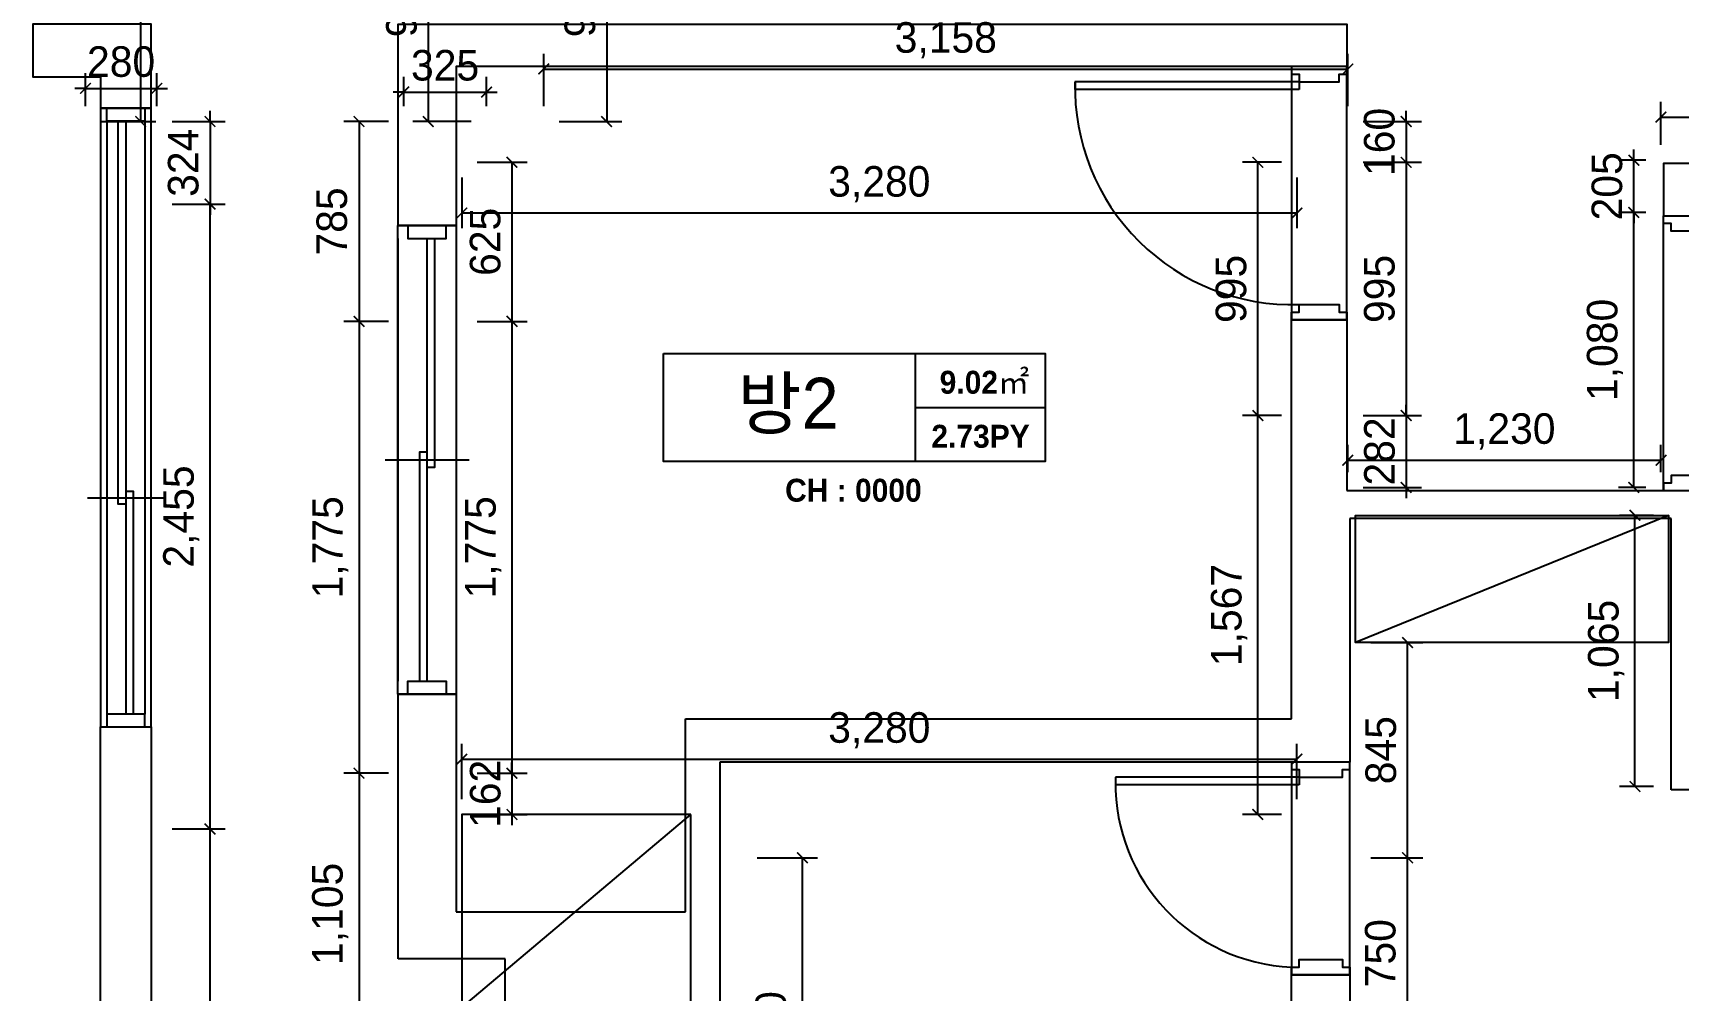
# Model space of a CAD drawing. Header units: millimetres. Extents: x 261942 to 379971, y 117646 to 213875.
# Drawn here: x 293806 to 300267, y 178002 to 181762 of the extents above; entities that cross this region are included whole.
import ezdxf
from ezdxf.enums import TextEntityAlignment as Align

# ---------------------------------------------------------------- set-up
doc = ezdxf.new("R2010")
doc.units = ezdxf.units.MM
doc.header["$LTSCALE"] = 100
doc.header["$PDMODE"] = 3
doc.layers.get('DEFPOINTS').update_dxf_attribs({"color": 248})
for name, color, linetype in [('02-WAL', 2, 'Continuous'), ('03-TEXT', 3, 'Continuous'), ('04-WIN', 4, 'Continuous'), ('06-FUR', 6, 'Continuous'), ('07-DIM WAL', 5, 'Continuous'), ('253', 253, 'Continuous'), ('도면층4', 4, 'Continuous'), ('도면층5', 5, 'Continuous')]:
    doc.layers.add(name, color=color, linetype=linetype)
doc.styles.add('넥슨고딕', font='NEXONLv1GothicBold.ttf')
doc.styles.add('마감재', font='stylu.ttf')
doc.styles.add('코레일둥고', font='Korail_Round_Gothic_Medium.ttf')
doc.dimstyles.new('사본 벽치수 Copy of DIM-60', dxfattribs={"dimscale": 60, "dimtxt": 2, "dimasz": 0.7, "dimexe": 1, "dimexo": 1, "dimgap": 0.7, "dimtad": 1, "dimdec": 0, "dimzin": 1, "dimdsep": 46, "dimlunit": 6, "dimtxsty": '마감재', "dimblk": 'ARCHTICK', "dimcen": -0.09, "dimclrd": 256, "dimclre": 256, "dimclrt": 3, "dimadec": 0, "dimazin": 0, "dimtfac": 1, "dimtdec": 0, "dimtix": 1, "dimtmove": 2, "dimatfit": 0, "dimldrblk": 'ARCHTICK', "dimfxl": 0, "dimtolj": 1, "dimtzin": 0, "dimarcsym": 0})

# ---------------------------------------------------------------- blocks, each defined once
blk = doc.blocks.new('FLOORPLAN')
at = {"layer": '02-WAL'}
for p, q in [((177358.9, 57096.5), (177358.9, 58663.5)), ((177358.9, 58663.5), (177576.9, 58663.5)), ((177576.9, 58663.5), (177576.9, 57992.5)), ((177576.9, 57992.5), (179019.9, 57992.5)), ((178849.9, 57882.5), (177588.9, 57882.5)), ((177588.9, 57882.5), (177588.9, 56926.5)), ((178849.9, 56817.5), (178849.9, 57882.5)), ((173850.9, 56153.5), (173850.9, 57193.5)), ((173850.9, 57193.5), (174078.9, 57193.5)), ((174078.9, 57193.5), (174078.9, 56338.5)), ((172680.9, 55082.5), (172680.9, 57064.5)), ((172680.9, 57064.5), (172880.9, 57064.5)), ((172880.9, 57064.5), (172880.9, 55278.5)), ((174978.9, 56338.5), (174978.9, 57096.5)), ((174978.9, 57096.5), (177358.9, 57096.5)), ((177358.9, 56926.5), (175113.9, 56926.5)), ((175113.9, 56926.5), (175113.9, 55430.5)), ((177588.9, 56926.5), (177358.9, 56926.5)), ((177358.9, 56926.5), (177358.9, 56926.5)), ((179019.9, 56817.5), (178849.9, 56817.5)), ((174078.9, 56338.5), (174978.9, 56338.5)), ((174270.9, 56153.5), (173850.9, 56153.5)), ((174270.9, 55278.5), (174270.9, 56153.5)), ((177358.9, 55430.5), (177358.9, 56090.5)), ((177358.9, 56090.5), (177588.9, 56090.5)), ((177588.9, 56090.5), (177588.9, 55282.5))]:
    blk.add_line(p, q, dxfattribs=at)
for points in [[(172680.9, 59494.5), (172880.9, 59494.5), (172880.9, 59825.5), (172415.9, 59825.5), (172415.9, 59618.5), (172680.9, 59618.5), (172680.9, 59494.5)], [(177576.9, 59658.5), (174078.9, 59658.5), (174078.9, 59033.5), (173850.9, 59033.5), (173850.9, 59825.5), (177576.9, 59825.5), (177576.9, 59658.5)]]:
    blk.add_lwpolyline(points, dxfattribs=at)
blk.add_lwpolyline([(182794.9, 59277.5), (178819.9, 59277.5), (178819.9, 59072.5), (182594.9, 59072.5), (182594.9, 58857.5), (182794.9, 58857.5)], close=True, dxfattribs=at)
at = {"layer": '04-WIN'}
for p, q in [((177388.9, 59598.5), (176508.4, 59598.5)), ((172705.9, 59444.5), (172705.9, 57114.5)), ((172855.9, 59444.5), (172855.9, 57114.5)), ((173848.9, 58983.5), (173848.9, 57243.5)), ((174078.9, 58993.5), (174078.9, 57233.5)), ((173798.9, 58113.5), (174128.9, 58113.5)), ((172630.9, 57964.5), (172935.9, 57964.5)), ((177388.9, 56866.5), (176667.4, 56866.5)), ((176667.4, 56866.5), (176667.4, 56836.5))]:
    blk.add_line(p, q, dxfattribs=at)
for points in [[(172880.9, 59494.5), (172680.9, 59494.5), (172680.9, 57064.5), (172880.9, 57064.5)], [(172855.9, 59494.5), (172855.9, 59444.5), (172705.9, 59444.5), (172705.9, 59494.5)], [(172780.9, 59444.5), (172780.9, 57939.5), (172750.9, 57939.5), (172750.9, 59444.5)], [(173848.9, 59033.5), (174078.9, 59033.5), (174078.9, 57193.5), (173848.9, 57193.5)], [(172855.9, 57064.5), (172855.9, 57114.5), (172705.9, 57114.5), (172705.9, 57064.5)]]:
    blk.add_lwpolyline(points, close=True, dxfattribs=at)
for points in [[(173938.9, 59033.5), (173888.9, 59033.5), (173888.9, 58983.5), (174038.9, 58983.5), (174038.9, 59033.5)], [(173993.9, 58983.5), (173993.9, 58083.5), (173963.9, 58083.5), (173963.9, 58983.5)], [(173963.9, 57243.5), (173963.9, 58143.5), (173933.9, 58143.5), (173933.9, 57243.5)], [(172810.9, 57114.5), (172810.9, 57989.5), (172780.9, 57989.5), (172780.9, 57114.5)], [(173913.9, 57193.5), (173888.9, 57193.5), (173888.9, 57243.5), (174038.9, 57243.5), (174038.9, 57193.5)]]:
    blk.add_lwpolyline(points, dxfattribs=at)
at = {"layer": '도면층4'}
for p, q in [((177358.9, 59658.5), (177358.9, 58663.5)), ((177576.9, 58663.5), (177576.9, 59658.5)), ((177388.9, 59598.5), (176508.4, 59598.5)), ((176508.4, 59598.5), (176508.4, 59568.5)), ((177388.9, 59598.5), (177388.9, 59568.5)), ((177388.9, 59568.5), (176508.9, 59568.5)), ((178819.9, 57992.5), (178819.9, 59072.5)), ((177388.9, 56866.5), (176667.4, 56866.5)), ((177358.9, 56926.5), (177358.9, 56090.5)), ((177388.9, 56866.5), (177388.9, 56836.5)), ((177588.9, 56090.5), (177588.9, 56926.5)), ((177388.9, 56836.5), (176667.4, 56836.5))]:
    blk.add_line(p, q, dxfattribs=at)
for points in [[(177358.9, 59658.5), (177358.9, 59628.5), (177388.9, 59628.5), (177388.9, 59598.5), (177546.9, 59598.5), (177546.9, 59628.5), (177576.9, 59628.5), (177576.9, 59658.5), (177358.9, 59658.5)], [(179019.9, 59072.5), (179019.9, 59042.5), (178989.9, 59042.5), (178989.9, 59012.5), (178849.9, 59012.5), (178849.9, 59042.5), (178819.9, 59042.5), (178819.9, 59072.5), (179019.9, 59072.5)], [(177358.9, 58663.5), (177358.9, 58693.5), (177388.9, 58693.5), (177388.9, 58723.5), (177546.9, 58723.5), (177546.9, 58693.5), (177576.9, 58693.5), (177576.9, 58663.5), (177358.9, 58663.5)], [(179019.9, 57992.5), (179019.9, 58022.5), (178989.9, 58022.5), (178989.9, 58052.5), (178849.9, 58052.5), (178849.9, 58022.5), (178819.9, 58022.5), (178819.9, 57992.5), (179019.9, 57992.5)], [(177358.9, 56926.5), (177358.9, 56896.5), (177388.9, 56896.5), (177388.9, 56866.5), (177558.9, 56866.5), (177558.9, 56896.5), (177588.9, 56896.5), (177588.9, 56926.5), (177358.9, 56926.5)], [(177358.9, 56090.5), (177358.9, 56120.5), (177388.9, 56120.5), (177388.9, 56150.5), (177558.9, 56150.5), (177558.9, 56120.5), (177588.9, 56120.5), (177588.9, 56090.5), (177358.9, 56090.5)]]:
    blk.add_lwpolyline(points, dxfattribs=at)
at = {"layer": '도면층5'}
for centre, radius, start, end in [((177363, 59577.4), 854.3, 178.58748, 271.73899), ((177391.6, 56844), 724.2, 179.40665, 267.4168)]:
    blk.add_arc(centre, radius, start, end, dxfattribs=at)
blk = doc.blocks.new('_ArchTick')
at = {"color": 0, "linetype": 'ByBlock', "const_width": 0.15}
blk.add_lwpolyline([(-0.5, -0.5), (0.5, 0.5)], dxfattribs=at)
blk = doc.blocks.new('*D25')
at = {"layer": '07-DIM WAL', "lineweight": -2}
for p, q in [((295872.1, 182343.9), (296119.2, 182343.9)), ((296059.2, 182343.9), (296059.2, 181413.9)), ((295872.1, 181413.9), (296119.2, 181413.9))]:
    blk.add_line(p, q, dxfattribs=at)
at = {"layer": 'DEFPOINTS', "color": 0}
for p in [(295812.1, 182343.9), (295812.1, 181413.9), (296059.2, 181413.9)]:
    blk.add_point(p, dxfattribs=at)
at = {"layer": '07-DIM WAL', "lineweight": -2, "xscale": 42, "yscale": 42, "zscale": 42}
for p, rotation in [((296059.2, 182343.9), 90), ((296059.2, 181413.9), 270)]:
    blk.add_blockref('_ArchTick', p, dxfattribs=dict(at, rotation=rotation))
at = {"layer": '07-DIM WAL', "color": 3, "insert": (295954.6, 181878.9), "char_height": 120, "attachment_point": 5, "rotation": 90, "style": '마감재'}
blk.add_mtext('\\A1;930', dxfattribs=at)
blk = doc.blocks.new('*D26')
at = {"layer": '07-DIM WAL', "lineweight": -2}
for p, q in [((295812.1, 181473.9), (295812.1, 181680.3)), ((298970.1, 181473.9), (298970.1, 181680.3)), ((295812.1, 181620.3), (298970.1, 181620.3))]:
    blk.add_line(p, q, dxfattribs=at)
at = {"layer": 'DEFPOINTS', "color": 0}
for p in [(298970.1, 181620.3), (295812.1, 181413.9), (298970.1, 181413.9)]:
    blk.add_point(p, dxfattribs=at)
at = {"layer": '07-DIM WAL', "lineweight": -2, "xscale": 42, "yscale": 42, "zscale": 42, "rotation": 180}
blk.add_blockref('_ArchTick', (295812.1, 181620.3), dxfattribs=at)
at = {"layer": '07-DIM WAL', "lineweight": -2, "xscale": 42, "yscale": 42, "zscale": 42}
blk.add_blockref('_ArchTick', (298970.1, 181620.3), dxfattribs=at)
at = {"layer": '07-DIM WAL', "color": 3, "insert": (297391.1, 181733.1), "char_height": 120, "attachment_point": 5, "style": '마감재'}
blk.add_mtext('\\A1;3,158', dxfattribs=at)
blk = doc.blocks.new('*D27')
at = {"layer": '07-DIM WAL', "lineweight": -2}
for p, q in [((299199.1, 181413.9), (299199.1, 181455.9)), ((299030.1, 181413.9), (299259.1, 181413.9)), ((299199.1, 181413.9), (299199.1, 181253.9)), ((299030.1, 181253.9), (299259.1, 181253.9)), ((299199.1, 181253.9), (299199.1, 181211.9))]:
    blk.add_line(p, q, dxfattribs=at)
at = {"layer": 'DEFPOINTS', "color": 0}
for p in [(298970.1, 181413.9), (298970.1, 181253.9), (299199.1, 181253.9)]:
    blk.add_point(p, dxfattribs=at)
at = {"layer": '07-DIM WAL', "lineweight": -2, "xscale": 42, "yscale": 42, "zscale": 42}
for p, rotation in [((299199.1, 181413.9), 270), ((299199.1, 181253.9), 90)]:
    blk.add_blockref('_ArchTick', p, dxfattribs=dict(at, rotation=rotation))
at = {"layer": '07-DIM WAL', "color": 3, "insert": (299094.4, 181333.9), "char_height": 120, "attachment_point": 5, "rotation": 90, "style": '마감재'}
blk.add_mtext('\\A1;160', dxfattribs=at)
blk = doc.blocks.new('*D28')
at = {"layer": '07-DIM WAL', "lineweight": -2}
for p, q in [((299030.1, 181253.9), (299259.1, 181253.9)), ((299199.1, 181253.9), (299199.1, 180258.9)), ((299030.1, 180258.9), (299259.1, 180258.9))]:
    blk.add_line(p, q, dxfattribs=at)
at = {"layer": 'DEFPOINTS', "color": 0}
for p in [(298970.1, 181253.9), (298970.1, 180258.9), (299199.1, 180258.9)]:
    blk.add_point(p, dxfattribs=at)
at = {"layer": '07-DIM WAL', "lineweight": -2, "xscale": 42, "yscale": 42, "zscale": 42}
for p, rotation in [((299199.1, 181253.9), 90), ((299199.1, 180258.9), 270)]:
    blk.add_blockref('_ArchTick', p, dxfattribs=dict(at, rotation=rotation))
at = {"layer": '07-DIM WAL', "color": 3, "insert": (299094.5, 180756.4), "char_height": 120, "attachment_point": 5, "rotation": 90, "style": '마감재'}
blk.add_mtext('\\A1;995', dxfattribs=at)
blk = doc.blocks.new('*D29')
at = {"layer": '07-DIM WAL', "lineweight": -2}
for p, q in [((299199.1, 180258.9), (299199.1, 180300.9)), ((299030.1, 180258.9), (299259.1, 180258.9)), ((299199.1, 180258.9), (299199.1, 179976.9)), ((299030.1, 179976.9), (299259.1, 179976.9)), ((299199.1, 179976.9), (299199.1, 179934.9))]:
    blk.add_line(p, q, dxfattribs=at)
at = {"layer": 'DEFPOINTS', "color": 0}
for p in [(298970.1, 180258.9), (298970.1, 179976.9), (299199.1, 179976.9)]:
    blk.add_point(p, dxfattribs=at)
at = {"layer": '07-DIM WAL', "lineweight": -2, "xscale": 42, "yscale": 42, "zscale": 42}
for p, rotation in [((299199.1, 180258.9), 270), ((299199.1, 179976.9), 90)]:
    blk.add_blockref('_ArchTick', p, dxfattribs=dict(at, rotation=rotation))
at = {"layer": '07-DIM WAL', "color": 3, "insert": (299095, 180117.9), "char_height": 120, "attachment_point": 5, "rotation": 90, "style": '마감재'}
blk.add_mtext('\\A1;282', dxfattribs=at)
blk = doc.blocks.new('*D30')
at = {"layer": '07-DIM WAL', "lineweight": -2}
for p, q in [((298970.1, 180036.9), (298970.1, 180143.4)), ((300200.1, 180036.9), (300200.1, 180143.4)), ((298970.1, 180083.4), (300200.1, 180083.4))]:
    blk.add_line(p, q, dxfattribs=at)
at = {"layer": 'DEFPOINTS', "color": 0}
for p in [(300200.1, 180083.4), (298970.1, 179976.9), (300200.1, 179976.9)]:
    blk.add_point(p, dxfattribs=at)
at = {"layer": '07-DIM WAL', "lineweight": -2, "xscale": 42, "yscale": 42, "zscale": 42, "rotation": 180}
blk.add_blockref('_ArchTick', (298970.1, 180083.4), dxfattribs=at)
at = {"layer": '07-DIM WAL', "lineweight": -2, "xscale": 42, "yscale": 42, "zscale": 42}
blk.add_blockref('_ArchTick', (300200.1, 180083.4), dxfattribs=at)
at = {"layer": '07-DIM WAL', "color": 3, "insert": (299585.1, 180196.7), "char_height": 120, "attachment_point": 5, "style": '마감재'}
blk.add_mtext('\\A1;1,230', dxfattribs=at)
blk = doc.blocks.new('*D31')
at = {"layer": '07-DIM WAL', "lineweight": -2}
for p, q in [((300140.1, 181056.9), (300033.4, 181056.9)), ((300093.4, 179976.9), (300093.4, 181056.9)), ((300140.1, 179976.9), (300033.4, 179976.9))]:
    blk.add_line(p, q, dxfattribs=at)
at = {"layer": 'DEFPOINTS', "color": 0}
for p in [(300093.4, 181056.9), (300200.1, 181056.9), (300200.1, 179976.9)]:
    blk.add_point(p, dxfattribs=at)
at = {"layer": '07-DIM WAL', "lineweight": -2, "xscale": 42, "yscale": 42, "zscale": 42}
for p, rotation in [((300093.4, 181056.9), 90), ((300093.4, 179976.9), 270)]:
    blk.add_blockref('_ArchTick', p, dxfattribs=dict(at, rotation=rotation))
at = {"layer": '07-DIM WAL', "color": 3, "insert": (299980.2, 180516.9), "char_height": 120, "attachment_point": 5, "rotation": 90, "style": '마감재'}
blk.add_mtext('\\A1;1,080', dxfattribs=at)
blk = doc.blocks.new('*D32')
at = {"layer": '07-DIM WAL', "lineweight": -2}
for p, q in [((300140.1, 181261.9), (300033.4, 181261.9)), ((300093.4, 181261.9), (300093.4, 181303.9)), ((300093.4, 181056.9), (300093.4, 181261.9)), ((300140.1, 181056.9), (300033.4, 181056.9)), ((300093.4, 181056.9), (300093.4, 181014.9))]:
    blk.add_line(p, q, dxfattribs=at)
at = {"layer": 'DEFPOINTS', "color": 0}
for p in [(300093.4, 181261.9), (300200.1, 181261.9), (300200.1, 181056.9)]:
    blk.add_point(p, dxfattribs=at)
at = {"layer": '07-DIM WAL', "lineweight": -2, "xscale": 42, "yscale": 42, "zscale": 42}
for p, rotation in [((300093.4, 181261.9), 270), ((300093.4, 181056.9), 90)]:
    blk.add_blockref('_ArchTick', p, dxfattribs=dict(at, rotation=rotation))
at = {"layer": '07-DIM WAL', "color": 3, "insert": (299988.4, 181159.4), "char_height": 120, "attachment_point": 5, "rotation": 90, "style": '마감재'}
blk.add_mtext('\\A1;205', dxfattribs=at)
blk = doc.blocks.new('*D33')
at = {"layer": '07-DIM WAL', "lineweight": -2}
for p, q in [((300200.1, 181321.9), (300200.1, 181491.2)), ((304175.1, 181321.9), (304175.1, 181491.2)), ((300200.1, 181431.2), (304175.1, 181431.2))]:
    blk.add_line(p, q, dxfattribs=at)
at = {"layer": 'DEFPOINTS', "color": 0}
for p in [(304175.1, 181431.2), (300200.1, 181261.9), (304175.1, 181261.9)]:
    blk.add_point(p, dxfattribs=at)
at = {"layer": '07-DIM WAL', "lineweight": -2, "xscale": 42, "yscale": 42, "zscale": 42, "rotation": 180}
blk.add_blockref('_ArchTick', (300200.1, 181431.2), dxfattribs=at)
at = {"layer": '07-DIM WAL', "lineweight": -2, "xscale": 42, "yscale": 42, "zscale": 42}
blk.add_blockref('_ArchTick', (304175.1, 181431.2), dxfattribs=at)
at = {"layer": '07-DIM WAL', "color": 3, "insert": (302187.6, 181544), "char_height": 120, "attachment_point": 5, "style": '마감재'}
blk.add_mtext('\\A1;3,975', dxfattribs=at)
blk = doc.blocks.new('*D68')
at = {"layer": '07-DIM WAL', "lineweight": -2}
for p, q in [((295527.1, 182343.9), (295298.3, 182343.9)), ((295358.3, 182343.9), (295358.3, 181413.9)), ((295527.1, 181413.9), (295298.3, 181413.9))]:
    blk.add_line(p, q, dxfattribs=at)
at = {"layer": 'DEFPOINTS', "color": 0}
for p in [(295587.1, 182343.9), (295358.3, 181413.9), (295587.1, 181413.9)]:
    blk.add_point(p, dxfattribs=at)
at = {"layer": '07-DIM WAL', "lineweight": -2, "xscale": 42, "yscale": 42, "zscale": 42}
for p, rotation in [((295358.3, 182343.9), 90), ((295358.3, 181413.9), 270)]:
    blk.add_blockref('_ArchTick', p, dxfattribs=dict(at, rotation=rotation))
at = {"layer": '07-DIM WAL', "color": 3, "insert": (295253.7, 181878.9), "char_height": 120, "attachment_point": 5, "rotation": 90, "style": '마감재'}
blk.add_mtext('\\A1;930', dxfattribs=at)
blk = doc.blocks.new('*D69')
at = {"layer": '07-DIM WAL', "lineweight": -2}
for p, q in [((295262.1, 181473.9), (295262.1, 181589.7)), ((295587.1, 181473.9), (295587.1, 181589.7)), ((295262.1, 181529.7), (295220.1, 181529.7)), ((295262.1, 181529.7), (295587.1, 181529.7)), ((295587.1, 181529.7), (295629.1, 181529.7))]:
    blk.add_line(p, q, dxfattribs=at)
at = {"layer": 'DEFPOINTS', "color": 0}
for p in [(295587.1, 181529.7), (295262.1, 181413.9), (295587.1, 181413.9)]:
    blk.add_point(p, dxfattribs=at)
at = {"layer": '07-DIM WAL', "lineweight": -2, "xscale": 42, "yscale": 42, "zscale": 42}
blk.add_blockref('_ArchTick', (295262.1, 181529.7), dxfattribs=at)
at = {"layer": '07-DIM WAL', "lineweight": -2, "xscale": 42, "yscale": 42, "zscale": 42, "rotation": 180}
blk.add_blockref('_ArchTick', (295587.1, 181529.7), dxfattribs=at)
at = {"layer": '07-DIM WAL', "color": 3, "insert": (295424.6, 181634.3), "char_height": 120, "attachment_point": 5, "style": '마감재'}
blk.add_mtext('\\A1;325', dxfattribs=at)
blk = doc.blocks.new('*D70')
at = {"layer": '07-DIM WAL', "lineweight": -2}
for p, q in [((295202.1, 181413.9), (295026.6, 181413.9)), ((295086.6, 181413.9), (295086.6, 180628.9)), ((295202.1, 180628.9), (295026.6, 180628.9))]:
    blk.add_line(p, q, dxfattribs=at)
at = {"layer": 'DEFPOINTS', "color": 0}
for p in [(295262.1, 181413.9), (295086.6, 180628.9), (295262.1, 180628.9)]:
    blk.add_point(p, dxfattribs=at)
at = {"layer": '07-DIM WAL', "lineweight": -2, "xscale": 42, "yscale": 42, "zscale": 42}
for p, rotation in [((295086.6, 181413.9), 90), ((295086.6, 180628.9), 270)]:
    blk.add_blockref('_ArchTick', p, dxfattribs=dict(at, rotation=rotation))
at = {"layer": '07-DIM WAL', "color": 3, "insert": (294980.3, 181021.4), "char_height": 120, "attachment_point": 5, "rotation": 90, "style": '마감재'}
blk.add_mtext('\\A1;785', dxfattribs=at)
blk = doc.blocks.new('*D71')
at = {"layer": '07-DIM WAL', "lineweight": -2}
for p, q in [((295200.1, 180628.9), (295026.6, 180628.9)), ((295086.6, 180628.9), (295086.6, 178853.9)), ((295200.1, 178853.9), (295026.6, 178853.9))]:
    blk.add_line(p, q, dxfattribs=at)
at = {"layer": 'DEFPOINTS', "color": 0}
for p in [(295260.1, 180628.9), (295086.6, 178853.9), (295260.1, 178853.9)]:
    blk.add_point(p, dxfattribs=at)
at = {"layer": '07-DIM WAL', "lineweight": -2, "xscale": 42, "yscale": 42, "zscale": 42}
for p, rotation in [((295086.6, 180628.9), 90), ((295086.6, 178853.9), 270)]:
    blk.add_blockref('_ArchTick', p, dxfattribs=dict(at, rotation=rotation))
at = {"layer": '07-DIM WAL', "color": 3, "insert": (294973.8, 179741.4), "char_height": 120, "attachment_point": 5, "rotation": 90, "style": '마감재'}
blk.add_mtext('\\A1;1,775', dxfattribs=at)
blk = doc.blocks.new('*D72')
at = {"layer": '07-DIM WAL', "lineweight": -2}
for p, q in [((295202.1, 178853.9), (295026.6, 178853.9)), ((295086.6, 178853.9), (295086.6, 177748.9)), ((295202.1, 177748.9), (295026.6, 177748.9))]:
    blk.add_line(p, q, dxfattribs=at)
at = {"layer": 'DEFPOINTS', "color": 0}
for p in [(295262.1, 178853.9), (295086.6, 177748.9), (295262.1, 177748.9)]:
    blk.add_point(p, dxfattribs=at)
at = {"layer": '07-DIM WAL', "lineweight": -2, "xscale": 42, "yscale": 42, "zscale": 42}
for p, rotation in [((295086.6, 178853.9), 90), ((295086.6, 177748.9), 270)]:
    blk.add_blockref('_ArchTick', p, dxfattribs=dict(at, rotation=rotation))
at = {"layer": '07-DIM WAL', "color": 3, "insert": (294973.4, 178301.4), "char_height": 120, "attachment_point": 5, "rotation": 90, "style": '마감재'}
blk.add_mtext('\\A1;1,105', dxfattribs=at)
blk = doc.blocks.new('*D76')
at = {"layer": '07-DIM WAL', "lineweight": -2}
for p, q in [((294352.1, 178634.9), (294561.4, 178634.9)), ((294501.4, 176873.9), (294501.4, 178634.9)), ((294352.1, 176873.9), (294561.4, 176873.9))]:
    blk.add_line(p, q, dxfattribs=at)
at = {"layer": 'DEFPOINTS', "color": 0}
for p in [(294292.1, 178634.9), (294501.4, 178634.9), (294292.1, 176873.9)]:
    blk.add_point(p, dxfattribs=at)
at = {"layer": '07-DIM WAL', "lineweight": -2, "xscale": 42, "yscale": 42, "zscale": 42}
for p, rotation in [((294501.4, 178634.9), 90), ((294501.4, 176873.9), 270)]:
    blk.add_blockref('_ArchTick', p, dxfattribs=dict(at, rotation=rotation))
at = {"layer": '07-DIM WAL', "color": 3, "insert": (294388.5, 177754.4), "char_height": 120, "attachment_point": 5, "rotation": 90, "style": '마감재'}
blk.add_mtext('\\A1;1,761', dxfattribs=at)
blk = doc.blocks.new('*D77')
at = {"layer": '07-DIM WAL', "lineweight": -2}
for p, q in [((294352.1, 181089.9), (294561.4, 181089.9)), ((294501.4, 178634.9), (294501.4, 181089.9)), ((294352.1, 178634.9), (294561.4, 178634.9))]:
    blk.add_line(p, q, dxfattribs=at)
at = {"layer": 'DEFPOINTS', "color": 0}
for p in [(294292.1, 181089.9), (294501.4, 181089.9), (294292.1, 178634.9)]:
    blk.add_point(p, dxfattribs=at)
at = {"layer": '07-DIM WAL', "lineweight": -2, "xscale": 42, "yscale": 42, "zscale": 42}
for p, rotation in [((294501.4, 181089.9), 90), ((294501.4, 178634.9), 270)]:
    blk.add_blockref('_ArchTick', p, dxfattribs=dict(at, rotation=rotation))
at = {"layer": '07-DIM WAL', "color": 3, "insert": (294388.5, 179862.4), "char_height": 120, "attachment_point": 5, "rotation": 90, "style": '마감재'}
blk.add_mtext('\\A1;2,455', dxfattribs=at)
blk = doc.blocks.new('*D78')
at = {"layer": '07-DIM WAL', "lineweight": -2}
for p, q in [((294501.4, 181413.9), (294501.4, 181455.9)), ((294352.1, 181413.9), (294561.4, 181413.9)), ((294501.4, 181413.9), (294501.4, 181089.9)), ((294352.1, 181089.9), (294561.4, 181089.9)), ((294501.4, 181089.9), (294501.4, 181047.9))]:
    blk.add_line(p, q, dxfattribs=at)
at = {"layer": 'DEFPOINTS', "color": 0}
for p in [(294292.1, 181413.9), (294292.1, 181089.9), (294501.4, 181089.9)]:
    blk.add_point(p, dxfattribs=at)
at = {"layer": '07-DIM WAL', "lineweight": -2, "xscale": 42, "yscale": 42, "zscale": 42}
for p, rotation in [((294501.4, 181413.9), 270), ((294501.4, 181089.9), 90)]:
    blk.add_blockref('_ArchTick', p, dxfattribs=dict(at, rotation=rotation))
at = {"layer": '07-DIM WAL', "color": 3, "insert": (294396.7, 181251.9), "char_height": 120, "attachment_point": 5, "rotation": 90, "style": '마감재'}
blk.add_mtext('\\A1;324', dxfattribs=at)
blk = doc.blocks.new('*D79')
at = {"layer": '07-DIM WAL', "lineweight": -2}
for p, q in [((294012.1, 181473.9), (294012.1, 181604.2)), ((294292.1, 181473.9), (294292.1, 181604.2)), ((294012.1, 181544.2), (293970.1, 181544.2)), ((294012.1, 181544.2), (294292.1, 181544.2)), ((294292.1, 181544.2), (294334.1, 181544.2))]:
    blk.add_line(p, q, dxfattribs=at)
at = {"layer": 'DEFPOINTS', "color": 0}
for p in [(294292.1, 181544.2), (294012.1, 181413.9), (294292.1, 181413.9)]:
    blk.add_point(p, dxfattribs=at)
at = {"layer": '07-DIM WAL', "lineweight": -2, "xscale": 42, "yscale": 42, "zscale": 42}
blk.add_blockref('_ArchTick', (294012.1, 181544.2), dxfattribs=at)
at = {"layer": '07-DIM WAL', "lineweight": -2, "xscale": 42, "yscale": 42, "zscale": 42, "rotation": 180}
blk.add_blockref('_ArchTick', (294292.1, 181544.2), dxfattribs=at)
at = {"layer": '07-DIM WAL', "color": 3, "insert": (294152.1, 181648.7), "char_height": 120, "attachment_point": 5, "style": '마감재'}
blk.add_mtext('\\A1;280', dxfattribs=at)
blk = doc.blocks.new('*D80')
at = {"layer": '07-DIM WAL', "lineweight": -2}
for p, q in [((294072.1, 183883.9), (294289.1, 183883.9)), ((294229.1, 181413.9), (294229.1, 183883.9)), ((294072.1, 181413.9), (294289.1, 181413.9))]:
    blk.add_line(p, q, dxfattribs=at)
at = {"layer": 'DEFPOINTS', "color": 0}
for p in [(294012.1, 183883.9), (294229.1, 183883.9), (294012.1, 181413.9)]:
    blk.add_point(p, dxfattribs=at)
at = {"layer": '07-DIM WAL', "lineweight": -2, "xscale": 42, "yscale": 42, "zscale": 42}
for p, rotation in [((294229.1, 183883.9), 90), ((294229.1, 181413.9), 270)]:
    blk.add_blockref('_ArchTick', p, dxfattribs=dict(at, rotation=rotation))
at = {"layer": '07-DIM WAL', "color": 3, "insert": (294115.9, 182648.9), "char_height": 120, "attachment_point": 5, "rotation": 90, "style": '마감재'}
blk.add_mtext('\\A1;2,470', dxfattribs=at)
blk = doc.blocks.new('*D82')
at = {"layer": '07-DIM WAL', "lineweight": -2}
for p, q in [((295550.1, 181253.9), (295747.2, 181253.9)), ((295687.2, 181253.9), (295687.2, 180628.9)), ((295550.1, 180628.9), (295747.2, 180628.9))]:
    blk.add_line(p, q, dxfattribs=at)
at = {"layer": 'DEFPOINTS', "color": 0}
for p in [(295490.1, 181253.9), (295490.1, 180628.9), (295687.2, 180628.9)]:
    blk.add_point(p, dxfattribs=at)
at = {"layer": '07-DIM WAL', "lineweight": -2, "xscale": 42, "yscale": 42, "zscale": 42}
for p, rotation in [((295687.2, 181253.9), 90), ((295687.2, 180628.9), 270)]:
    blk.add_blockref('_ArchTick', p, dxfattribs=dict(at, rotation=rotation))
at = {"layer": '07-DIM WAL', "color": 3, "insert": (295582.6, 180941.4), "char_height": 120, "attachment_point": 5, "rotation": 90, "style": '마감재'}
blk.add_mtext('\\A1;625', dxfattribs=at)
blk = doc.blocks.new('*D83')
at = {"layer": '07-DIM WAL', "lineweight": -2}
for p, q in [((295550.1, 180628.9), (295747.2, 180628.9)), ((295687.2, 180628.9), (295687.2, 178853.9)), ((295550.1, 178853.9), (295747.2, 178853.9))]:
    blk.add_line(p, q, dxfattribs=at)
at = {"layer": 'DEFPOINTS', "color": 0}
for p in [(295490.1, 180628.9), (295490.1, 178853.9), (295687.2, 178853.9)]:
    blk.add_point(p, dxfattribs=at)
at = {"layer": '07-DIM WAL', "lineweight": -2, "xscale": 42, "yscale": 42, "zscale": 42}
for p, rotation in [((295687.2, 180628.9), 90), ((295687.2, 178853.9), 270)]:
    blk.add_blockref('_ArchTick', p, dxfattribs=dict(at, rotation=rotation))
at = {"layer": '07-DIM WAL', "color": 3, "insert": (295574.4, 179741.4), "char_height": 120, "attachment_point": 5, "rotation": 90, "style": '마감재'}
blk.add_mtext('\\A1;1,775', dxfattribs=at)
blk = doc.blocks.new('*D84')
at = {"layer": '07-DIM WAL', "lineweight": -2}
for p, q in [((295687.2, 178853.9), (295687.2, 178895.9)), ((295550.1, 178853.9), (295747.2, 178853.9)), ((295687.2, 178853.9), (295687.2, 178691.9)), ((295550.1, 178691.9), (295747.2, 178691.9)), ((295687.2, 178691.9), (295687.2, 178649.9))]:
    blk.add_line(p, q, dxfattribs=at)
at = {"layer": 'DEFPOINTS', "color": 0}
for p in [(295490.1, 178853.9), (295490.1, 178691.9), (295687.2, 178691.9)]:
    blk.add_point(p, dxfattribs=at)
at = {"layer": '07-DIM WAL', "lineweight": -2, "xscale": 42, "yscale": 42, "zscale": 42}
for p, rotation in [((295687.2, 178853.9), 270), ((295687.2, 178691.9), 90)]:
    blk.add_blockref('_ArchTick', p, dxfattribs=dict(at, rotation=rotation))
at = {"layer": '07-DIM WAL', "color": 3, "insert": (295582.9, 178772.9), "char_height": 120, "attachment_point": 5, "rotation": 90, "style": '마감재'}
blk.add_mtext('\\A1;162', dxfattribs=at)
blk = doc.blocks.new('*D85')
at = {"layer": '07-DIM WAL', "lineweight": -2}
for p, q in [((295490.1, 178751.9), (295490.1, 178969.2)), ((298770.1, 178751.9), (298770.1, 178969.2)), ((295490.1, 178909.2), (298770.1, 178909.2))]:
    blk.add_line(p, q, dxfattribs=at)
at = {"layer": 'DEFPOINTS', "color": 0}
for p in [(298770.1, 178909.2), (295490.1, 178691.9), (298770.1, 178691.9)]:
    blk.add_point(p, dxfattribs=at)
at = {"layer": '07-DIM WAL', "lineweight": -2, "xscale": 42, "yscale": 42, "zscale": 42, "rotation": 180}
blk.add_blockref('_ArchTick', (295490.1, 178909.2), dxfattribs=at)
at = {"layer": '07-DIM WAL', "lineweight": -2, "xscale": 42, "yscale": 42, "zscale": 42}
blk.add_blockref('_ArchTick', (298770.1, 178909.2), dxfattribs=at)
at = {"layer": '07-DIM WAL', "color": 3, "insert": (297130.1, 179022.4), "char_height": 120, "attachment_point": 5, "style": '마감재'}
blk.add_mtext('\\A1;3,280', dxfattribs=at)
blk = doc.blocks.new('*D86')
at = {"layer": '07-DIM WAL', "lineweight": -2}
for p, q in [((298710.1, 180258.9), (298556.6, 180258.9)), ((298616.6, 178691.9), (298616.6, 180258.9)), ((298710.1, 178691.9), (298556.6, 178691.9))]:
    blk.add_line(p, q, dxfattribs=at)
at = {"layer": 'DEFPOINTS', "color": 0}
for p in [(298616.6, 180258.9), (298770.1, 180258.9), (298770.1, 178691.9)]:
    blk.add_point(p, dxfattribs=at)
at = {"layer": '07-DIM WAL', "lineweight": -2, "xscale": 42, "yscale": 42, "zscale": 42}
for p, rotation in [((298616.6, 180258.9), 90), ((298616.6, 178691.9), 270)]:
    blk.add_blockref('_ArchTick', p, dxfattribs=dict(at, rotation=rotation))
at = {"layer": '07-DIM WAL', "color": 3, "insert": (298503.7, 179475.4), "char_height": 120, "attachment_point": 5, "rotation": 90, "style": '마감재'}
blk.add_mtext('\\A1;1,567', dxfattribs=at)
blk = doc.blocks.new('*D87')
at = {"layer": '07-DIM WAL', "lineweight": -2}
for p, q in [((298710.1, 181253.9), (298556.6, 181253.9)), ((298616.6, 180258.9), (298616.6, 181253.9)), ((298710.1, 180258.9), (298556.6, 180258.9))]:
    blk.add_line(p, q, dxfattribs=at)
at = {"layer": 'DEFPOINTS', "color": 0}
for p in [(298616.6, 181253.9), (298770.1, 181253.9), (298770.1, 180258.9)]:
    blk.add_point(p, dxfattribs=at)
at = {"layer": '07-DIM WAL', "lineweight": -2, "xscale": 42, "yscale": 42, "zscale": 42}
for p, rotation in [((298616.6, 181253.9), 90), ((298616.6, 180258.9), 270)]:
    blk.add_blockref('_ArchTick', p, dxfattribs=dict(at, rotation=rotation))
at = {"layer": '07-DIM WAL', "color": 3, "insert": (298512, 180756.4), "char_height": 120, "attachment_point": 5, "rotation": 90, "style": '마감재'}
blk.add_mtext('\\A1;995', dxfattribs=at)
blk = doc.blocks.new('*D88')
at = {"layer": '07-DIM WAL', "lineweight": -2}
for p, q in [((295490.1, 181193.9), (295490.1, 180994.5)), ((298770.1, 181193.9), (298770.1, 180994.5)), ((298770.1, 181054.5), (295490.1, 181054.5))]:
    blk.add_line(p, q, dxfattribs=at)
at = {"layer": 'DEFPOINTS', "color": 0}
for p in [(295490.1, 181253.9), (298770.1, 181253.9), (295490.1, 181054.5)]:
    blk.add_point(p, dxfattribs=at)
at = {"layer": '07-DIM WAL', "lineweight": -2, "xscale": 42, "yscale": 42, "zscale": 42, "rotation": 180}
blk.add_blockref('_ArchTick', (295490.1, 181054.5), dxfattribs=at)
at = {"layer": '07-DIM WAL', "lineweight": -2, "xscale": 42, "yscale": 42, "zscale": 42}
blk.add_blockref('_ArchTick', (298770.1, 181054.5), dxfattribs=at)
at = {"layer": '07-DIM WAL', "color": 3, "insert": (297130.1, 181167.8), "char_height": 120, "attachment_point": 5, "style": '마감재'}
blk.add_mtext('\\A1;3,280', dxfattribs=at)
blk = doc.blocks.new('*D103')
at = {"layer": '07-DIM WAL', "lineweight": -2}
for p, q in [((296650.1, 178521.9), (296887.6, 178521.9)), ((296827.6, 178521.9), (296827.6, 177071.9)), ((296650.1, 177071.9), (296887.6, 177071.9))]:
    blk.add_line(p, q, dxfattribs=at)
at = {"layer": 'DEFPOINTS', "color": 0}
for p in [(296590.1, 178521.9), (296590.1, 177071.9), (296827.6, 177071.9)]:
    blk.add_point(p, dxfattribs=at)
at = {"layer": '07-DIM WAL', "lineweight": -2, "xscale": 42, "yscale": 42, "zscale": 42}
for p, rotation in [((296827.6, 178521.9), 90), ((296827.6, 177071.9), 270)]:
    blk.add_blockref('_ArchTick', p, dxfattribs=dict(at, rotation=rotation))
at = {"layer": '07-DIM WAL', "color": 3, "insert": (296714.4, 177796.9), "char_height": 120, "attachment_point": 5, "rotation": 90, "style": '마감재'}
blk.add_mtext('\\A1;1,450', dxfattribs=at)
blk = doc.blocks.new('*D108')
at = {"layer": '07-DIM WAL', "lineweight": -2}
for p, q in [((299060.1, 178521.9), (299264.9, 178521.9)), ((299204.9, 177771.9), (299204.9, 178521.9)), ((299060.1, 177771.9), (299264.9, 177771.9))]:
    blk.add_line(p, q, dxfattribs=at)
at = {"layer": 'DEFPOINTS', "color": 0}
for p in [(299000.1, 178521.9), (299204.9, 178521.9), (299000.1, 177771.9)]:
    blk.add_point(p, dxfattribs=at)
at = {"layer": '07-DIM WAL', "lineweight": -2, "xscale": 42, "yscale": 42, "zscale": 42}
for p, rotation in [((299204.9, 178521.9), 90), ((299204.9, 177771.9), 270)]:
    blk.add_blockref('_ArchTick', p, dxfattribs=dict(at, rotation=rotation))
at = {"layer": '07-DIM WAL', "color": 3, "insert": (299098.2, 178146.9), "char_height": 120, "attachment_point": 5, "rotation": 90, "style": '마감재'}
blk.add_mtext('\\A1;750', dxfattribs=at)
blk = doc.blocks.new('*D110')
at = {"layer": '07-DIM WAL', "lineweight": -2}
for p, q in [((299060.1, 179366.9), (299264.9, 179366.9)), ((299204.9, 178521.9), (299204.9, 179366.9)), ((299060.1, 178521.9), (299264.9, 178521.9))]:
    blk.add_line(p, q, dxfattribs=at)
at = {"layer": 'DEFPOINTS', "color": 0}
for p in [(299000.1, 179366.9), (299204.9, 179366.9), (299000.1, 178521.9)]:
    blk.add_point(p, dxfattribs=at)
at = {"layer": '07-DIM WAL', "lineweight": -2, "xscale": 42, "yscale": 42, "zscale": 42}
for p, rotation in [((299204.9, 179366.9), 90), ((299204.9, 178521.9), 270)]:
    blk.add_blockref('_ArchTick', p, dxfattribs=dict(at, rotation=rotation))
at = {"layer": '07-DIM WAL', "color": 3, "insert": (299100.2, 178944.4), "char_height": 120, "attachment_point": 5, "rotation": 90, "style": '마감재'}
blk.add_mtext('\\A1;845', dxfattribs=at)
blk = doc.blocks.new('*D111')
at = {"layer": '07-DIM WAL', "lineweight": -2}
for p, q in [((300170.1, 179866.9), (300037.8, 179866.9)), ((300097.8, 178801.9), (300097.8, 179866.9)), ((300170.1, 178801.9), (300037.8, 178801.9))]:
    blk.add_line(p, q, dxfattribs=at)
at = {"layer": 'DEFPOINTS', "color": 0}
for p in [(300097.8, 179866.9), (300230.1, 179866.9), (300230.1, 178801.9)]:
    blk.add_point(p, dxfattribs=at)
at = {"layer": '07-DIM WAL', "lineweight": -2, "xscale": 42, "yscale": 42, "zscale": 42}
for p, rotation in [((300097.8, 179866.9), 90), ((300097.8, 178801.9), 270)]:
    blk.add_blockref('_ArchTick', p, dxfattribs=dict(at, rotation=rotation))
at = {"layer": '07-DIM WAL', "color": 3, "insert": (299984.6, 179334.4), "char_height": 120, "attachment_point": 5, "rotation": 90, "style": '마감재'}
blk.add_mtext('\\A1;1,065', dxfattribs=at)

msp = doc.modelspace()

# ---------------------------------------------------------------- linework, layer by layer
at = {"layer": '06-FUR'}
msp.add_line((295490.1, 177933.9), (296390.1, 178691.9), dxfattribs=at)
msp.add_lwpolyline([(300230.1, 179866.9), (300230.1, 179366.9), (299000.1, 179366.9), (299000.1, 179866.9), (300230.1, 179866.9), (299000.1, 179366.9)], dxfattribs=at)
msp.add_lwpolyline([(296390.1, 178691.9), (295490.1, 178691.9), (295490.1, 177933.9), (296390.1, 177933.9)], close=True, dxfattribs=at)
at = {"layer": '253'}
for p, q in [((297272.2, 180078.4), (297272.2, 180503)), ((297272.2, 180290.7), (297781.9, 180290.7))]:
    msp.add_line(p, q, dxfattribs=at)
msp.add_lwpolyline([(296281.9, 180503), (297781.9, 180503), (297781.9, 180078.4), (296281.9, 180078.4)], close=True, dxfattribs=at)

# ---------------------------------------------------------------- block references
msp.add_blockref('FLOORPLAN', (121389.7, 121971.4))

# ---------------------------------------------------------------- texts
at = {"layer": '03-TEXT'}
for s, height, style, p in [('방2', 200, '코레일둥고', (296772, 180207.4)), ('9.02㎡', 90, '넥슨고딕', (297543, 180344.8)), ('2.73PY', 90, '넥슨고딕', (297527.6, 180132.6)), ('CH : 0000', 90, '넥슨고딕', (297028.3, 179920.6))]:
    msp.add_text(s, height=height, dxfattribs=dict(at, style=style)).set_placement(p, align=Align.CENTER)

# ---------------------------------------------------------------- dimensions: what is measured, and where the dimension line sits
at = {"layer": '07-DIM WAL'}
for base, p1, p2, picture, middle in [((294229.1, 183883.9), (294012.1, 181413.9), (294012.1, 183883.9), '*D80', (294115.9, 182648.9)), ((295358.3, 181413.9), (295587.1, 182343.9), (295587.1, 181413.9), '*D68', (295253.7, 181878.9)), ((296059.2, 181413.9), (295812.1, 182343.9), (295812.1, 181413.9), '*D25', (295954.6, 181878.9)), ((294501.4, 181089.9), (294292.1, 181413.9), (294292.1, 181089.9), '*D78', (294396.7, 181251.9)), ((299199.1, 181253.9), (298970.1, 181413.9), (298970.1, 181253.9), '*D27', (299094.4, 181333.9)), ((295086.6, 180628.9), (295262.1, 181413.9), (295262.1, 180628.9), '*D70', (294980.3, 181021.4)), ((295687.2, 180628.9), (295490.1, 181253.9), (295490.1, 180628.9), '*D82', (295582.6, 180941.4)), ((298616.6, 181253.9), (298770.1, 180258.9), (298770.1, 181253.9), '*D87', (298512, 180756.4)), ((299199.1, 180258.9), (298970.1, 181253.9), (298970.1, 180258.9), '*D28', (299094.5, 180756.4)), ((300093.4, 181261.9), (300200.1, 181056.9), (300200.1, 181261.9), '*D32', (299988.4, 181159.4)), ((294501.4, 181089.9), (294292.1, 178634.9), (294292.1, 181089.9), '*D77', (294388.5, 179862.4)), ((300093.4, 181056.9), (300200.1, 179976.9), (300200.1, 181056.9), '*D31', (299980.2, 180516.9)), ((295086.6, 178853.9), (295260.1, 180628.9), (295260.1, 178853.9), '*D71', (294973.8, 179741.4)), ((295687.2, 178853.9), (295490.1, 180628.9), (295490.1, 178853.9), '*D83', (295574.4, 179741.4)), ((298616.6, 180258.9), (298770.1, 178691.9), (298770.1, 180258.9), '*D86', (298503.7, 179475.4)), ((299199.1, 179976.9), (298970.1, 180258.9), (298970.1, 179976.9), '*D29', (299095, 180117.9)), ((300097.8, 179866.9), (300230.1, 178801.9), (300230.1, 179866.9), '*D111', (299984.6, 179334.4)), ((299204.9, 179366.9), (299000.1, 178521.9), (299000.1, 179366.9), '*D110', (299100.2, 178944.4)), ((295086.6, 177748.9), (295262.1, 178853.9), (295262.1, 177748.9), '*D72', (294973.4, 178301.4)), ((295687.2, 178691.9), (295490.1, 178853.9), (295490.1, 178691.9), '*D84', (295582.9, 178772.9)), ((294501.4, 178634.9), (294292.1, 176873.9), (294292.1, 178634.9), '*D76', (294388.5, 177754.4)), ((296827.6, 177071.9), (296590.1, 178521.9), (296590.1, 177071.9), '*D103', (296714.4, 177796.9)), ((299204.9, 178521.9), (299000.1, 177771.9), (299000.1, 178521.9), '*D108', (299098.2, 178146.9))]:
    dim = msp.add_linear_dim(base=base, p1=p1, p2=p2, angle=90, dimstyle='사본 벽치수 Copy of DIM-60', dxfattribs=at)
    dim.commit()
    dim.dimension.update_dxf_attribs({"geometry": picture, "text_midpoint": middle})
for base, p1, p2, picture, middle in [((298970.1, 181620.3), (295812.1, 181413.9), (298970.1, 181413.9), '*D26', (297391.1, 181733.1)), ((294292.1, 181544.2), (294012.1, 181413.9), (294292.1, 181413.9), '*D79', (294152.1, 181648.7)), ((295587.1, 181529.7), (295262.1, 181413.9), (295587.1, 181413.9), '*D69', (295424.6, 181634.3)), ((304175.1, 181431.2), (300200.1, 181261.9), (304175.1, 181261.9), '*D33', (302187.6, 181544)), ((295490.1, 181054.5), (298770.1, 181253.9), (295490.1, 181253.9), '*D88', (297130.1, 181167.8)), ((300200.1, 180083.4), (298970.1, 179976.9), (300200.1, 179976.9), '*D30', (299585.1, 180196.7)), ((298770.1, 178909.2), (295490.1, 178691.9), (298770.1, 178691.9), '*D85', (297130.1, 179022.4))]:
    dim = msp.add_linear_dim(base=base, p1=p1, p2=p2, dimstyle='사본 벽치수 Copy of DIM-60', dxfattribs=at)
    dim.commit()
    dim.dimension.update_dxf_attribs({"geometry": picture, "text_midpoint": middle})

doc.saveas('drawing.dxf')
